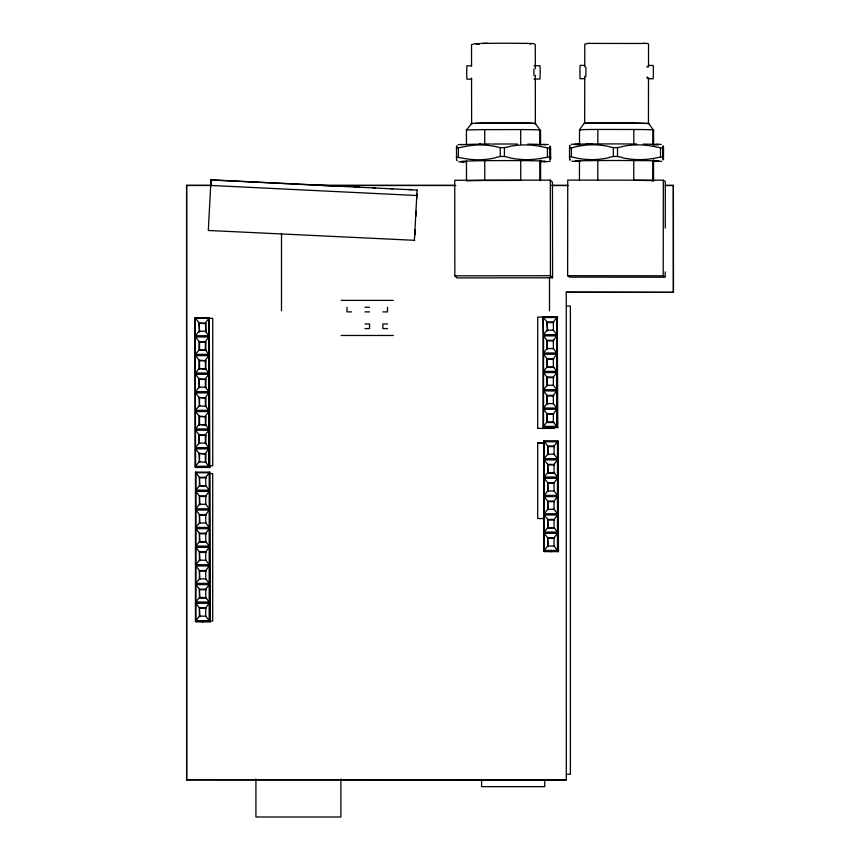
<?xml version="1.0" encoding="UTF-8"?>
<svg xmlns="http://www.w3.org/2000/svg" width="860" height="860" viewBox="0 0 860 860"><rect width="100%" height="100%" fill="white"/><g stroke="black" fill="none" stroke-linecap="round" stroke-linejoin="round"><path stroke-width="1.29" d="M566.267 292.207L673.477 292.357L566.267 292.207L566.321 779.88L186.642 779.859L186.609 185.351L210.743 185.362M186.642 779.859L186.609 185.351M195.07 466.883L195.091 317.716L209.302 317.716L209.808 467.464L195.596 467.464L195.07 466.883L209.27 466.883L209.808 467.464M195.446 621.296L195.478 472.118L209.679 472.118L210.184 621.877L195.983 621.877L195.446 621.296L209.657 621.296L210.184 621.877M195.596 467.464L195.091 317.716M195.929 620.662L195.929 603.279L209.174 603.279L209.174 620.662L195.929 620.662L199.402 616.158L199.402 607.826L195.929 603.279M195.929 602.011L195.94 584.628L209.184 584.628L209.174 602.011L195.929 602.011L199.402 597.517L199.402 589.175L195.94 584.628M195.94 583.37L195.94 565.987L209.184 565.987L209.184 583.37L195.94 583.37L199.402 578.866L199.402 570.535L195.94 565.987M195.94 564.719L195.94 547.336L209.184 547.336L209.184 564.719L195.94 564.719L199.402 560.226L199.412 551.884L195.94 547.336M195.94 546.078L195.94 528.696L209.184 528.696L209.184 546.078L195.94 546.078L199.412 541.574L199.412 533.232L195.94 528.696M195.94 527.427L195.951 510.044L209.195 510.044L209.184 527.427L195.94 527.427L199.412 522.934L199.412 514.592L195.951 510.044M195.951 508.787L195.951 491.404L209.195 491.404L209.195 508.787L195.951 508.787L199.412 504.283L199.412 495.94L195.951 491.404M195.951 490.135L195.951 472.753L209.195 472.753L209.195 490.135L195.951 490.135L199.423 485.642L199.423 477.3L195.951 472.753M199.015 443.104L199.025 434.773L195.553 430.226L208.797 430.226L208.797 447.608L195.553 447.608L199.015 443.104L205.368 443.104L208.797 447.608M199.025 387.172L199.025 378.83L195.564 374.283L208.808 374.283L208.808 391.665L195.564 391.665L199.025 387.172L205.379 387.172L208.808 391.665M199.52 453.962L199.509 462.293L199.015 453.413L195.553 448.866L208.797 448.877L208.797 466.26L195.553 466.249L199.015 461.755L205.862 462.293L205.873 453.962L199.015 453.413L205.873 453.962M199.52 443.652L199.025 434.773L205.873 435.31L205.873 443.652M199.52 425.001L199.52 416.67L195.553 411.575L208.797 411.575L208.797 428.957L195.553 428.957L199.025 424.464L199.025 416.122L205.873 416.67L205.873 425.001L199.025 424.464L205.873 425.001M199.52 398.019L199.52 406.361L199.025 397.481L195.564 392.934L208.808 392.934L208.797 410.317L195.553 410.317L199.025 405.812L205.873 406.361L205.873 398.019L199.025 397.481L205.873 398.019M199.531 387.709L199.025 378.83L205.884 379.378L205.884 387.709M199.531 369.069L199.531 360.727L195.564 355.642L208.808 355.642L208.808 373.025L195.564 373.025L199.036 368.521L199.036 360.19L205.884 360.727L205.884 369.069L199.036 368.521L205.884 369.069M199.531 350.418L199.531 342.076L195.575 336.991L208.819 336.991L208.808 354.374L195.564 354.374L199.036 349.88L199.036 341.538L205.884 342.076L205.884 350.418L199.036 349.88L205.884 350.418M208.819 335.733L205.389 331.229L199.036 331.229L195.575 335.733L208.819 335.733L208.819 318.35L205.389 322.887L205.884 331.777L205.895 323.435L199.036 322.887L199.531 331.777L199.036 322.887L195.575 318.35L212.743 318.361L212.721 465.83L208.851 465.819M199.896 616.706L199.402 607.826L205.755 607.826L209.174 603.279M206.25 598.055L199.896 598.055L199.402 589.175L205.755 589.175L209.184 584.628M209.184 565.987L205.755 570.535L199.402 570.535L199.896 579.414L199.402 578.866L205.755 578.866L209.184 583.37M199.907 560.763L199.412 551.884L205.766 551.884L209.184 547.336M206.26 542.122L199.907 542.122L199.412 533.232L205.766 533.232L209.184 528.696M209.195 510.044L205.766 514.592L199.412 514.592L199.907 523.471L199.412 522.934L205.766 522.934L209.184 527.427M199.918 504.831L199.412 495.94L205.766 495.94L209.195 491.404M206.271 486.179L199.918 486.179L199.423 477.3L205.776 477.3L209.195 472.753M202.379 621.877L202.379 620.942M203.089 621.877L203.089 620.942M205.368 443.104L205.379 434.773L208.797 430.226M205.379 387.172L205.379 378.83L208.808 374.283M209.174 620.662L205.755 616.158L205.755 607.826M209.174 602.011L205.755 597.517L205.755 589.175M205.755 578.866L205.755 570.535M209.184 564.719L205.755 560.226L205.766 551.884M209.184 546.078L205.766 541.574L205.766 533.232M205.766 522.934L205.766 514.592M209.195 508.787L205.766 504.283L205.766 495.94M209.195 490.135L205.776 485.642L205.776 477.3M209.27 466.883L209.302 317.716M209.657 621.296L209.679 472.118M281.489 310.75L281.5 233.382M347.021 307.278L347.021 311.89L351.632 311.89M387.505 307.278L387.505 311.89L382.894 311.89M537.704 428.409L537.715 317.093L554.41 317.093M543.047 427.012L543.068 316.91L557.269 316.91L557.785 427.592L543.585 427.592L543.047 427.012L557.259 427.012L557.785 427.592M543.531 426.388L543.531 409.285L556.775 409.285L556.775 426.399L543.531 426.388L546.992 421.97L546.992 413.757L543.531 409.285M543.531 408.038L543.531 390.935L556.775 390.935L556.775 408.048L543.531 408.038L547.003 403.619L547.003 395.406L543.531 390.935M543.531 389.688L543.541 372.584L556.786 372.584L556.775 389.698L543.531 389.688L547.003 385.269L547.003 377.056L543.541 372.584M543.541 371.337L543.541 354.234L556.786 354.234L556.786 371.348L543.541 371.337L547.003 366.919L547.003 358.706L543.541 354.234M543.541 352.987L543.541 335.884L556.786 335.884L556.786 352.998L543.541 352.987L547.003 348.569L547.014 340.356L543.541 335.884M556.786 334.637L553.367 330.219L553.367 322.005L556.796 317.534L556.786 334.637L543.541 334.637L543.068 316.91M543.735 551.056L543.756 440.954L557.957 440.954L558.473 551.636L544.273 551.636L543.735 551.056L557.946 551.056L558.473 551.636M544.219 550.432L544.219 533.329L557.463 533.329L557.463 550.432L544.219 550.432L547.68 546.003L547.68 537.801L544.219 533.329M544.219 532.082L544.219 514.979L557.463 514.979L557.463 532.082L544.219 532.082L547.691 527.653L547.691 519.451L544.219 514.979M544.219 513.732L544.229 496.628L557.474 496.628L557.463 513.732L544.219 513.732L547.691 509.303L547.691 501.1L544.229 496.628M544.229 495.381L544.229 478.278L557.474 478.278L557.474 495.381L544.229 495.381L547.691 490.952L547.691 482.75L544.229 478.278M544.229 477.031L544.229 459.928L557.474 459.928L557.474 477.031L544.229 477.031L547.702 472.602L547.702 464.4L544.229 459.928M544.229 458.681L544.24 441.578L557.484 441.578L557.474 458.681L544.229 458.681L547.702 454.252L547.702 446.05L544.24 441.578M553.851 422.507L547.497 422.507L546.992 413.757L553.346 413.757L556.775 409.285M547.497 404.157L547.003 395.406L553.356 395.406L556.775 390.935M556.786 372.584L553.356 377.056L547.003 377.056L547.497 385.807L547.003 385.269L553.356 385.269L556.775 389.698M553.861 367.457L547.508 367.457L547.003 358.706L553.356 358.706L556.786 354.234M547.508 349.106L547.014 340.356L553.367 340.356L556.786 335.884M553.367 322.005L547.014 322.005L547.508 330.756L547.014 322.005L543.552 317.534L557.807 317.49M557.463 533.329L554.044 537.801L547.68 537.801L548.185 546.552L547.68 546.003L554.034 546.003L557.463 550.432M554.539 528.201L548.185 528.201L547.691 519.451L554.044 519.451L557.463 514.979M548.185 509.851L547.691 501.1L554.044 501.1L557.474 496.628M557.474 478.278L554.044 482.75L547.691 482.75L548.196 491.501L547.691 490.952L554.044 490.952L557.474 495.381M554.549 473.15L548.196 473.15L547.702 464.4L554.055 464.4L557.474 459.928M548.196 454.789L547.702 446.05L554.055 446.05L557.484 441.578M549.497 310.761L549.508 277.414M549.97 427.592L549.97 426.678M550.658 551.636L550.658 550.712M550.679 427.592L550.679 426.678M551.367 551.636L551.367 550.712M556.775 426.399L553.346 421.97L553.346 413.757M556.775 408.048L553.356 403.619L553.356 395.406M553.356 385.269L553.356 377.056M556.786 371.348L553.356 366.919L553.356 358.706M556.786 352.998L553.367 348.569L553.367 340.356M554.034 546.003L554.044 537.801M557.463 532.082L554.044 527.653L554.044 519.451M557.463 513.732L554.044 509.303L554.044 501.1M554.044 490.952L554.044 482.75M557.474 477.031L554.055 472.602L554.055 464.4M557.474 458.681L554.055 454.252L554.055 446.05M557.259 427.012L557.269 316.91M557.946 551.056L557.957 440.954M663.877 277.232L569.621 277.135L567.632 275.694L567.75 180.105L663.329 180.202L665.317 181.643L665.264 228.104M570.191 159.498A103.791 2.139 -90 0 1 569.535 158.347L569.546 146.673A103.791 2.139 -89.9 0 1 570.115 145.867M662.63 156.767L654.815 158.165A103.791 90.923 88.5 0 1 623.178 157.907C618.211 155.993 612.793 155.929 607.826 157.896A103.791 88.784 -88.6 0 1 576.942 158.154L571.395 156.767L571.405 147.963L576.952 146.49A103.791 88.784 -88.5 0 1 607.837 146.286C612.825 148.135 618.2 148.081 623.199 146.307A103.791 90.934 88.6 0 1 654.825 146.63L662.641 148.232L662.77 158.143A116.401 2.397 -90 0 0 663.511 158.659L663.522 147.565A116.401 2.408 -89.9 0 0 662.78 147.049L662.641 148.232M579.457 180.546L579.479 160.476M579.5 144.416L579.522 129.688L584.338 123.055L632.788 122.883L648.773 123.603L653.578 130.279L653.568 144.996M584.736 76.303L584.682 123.302L648.44 123.356L648.494 77.712M584.746 66.908L584.779 44.086L589.25 43.204M597.775 180.299L597.797 160.218M597.818 144.157L597.84 129.441L636.314 129.494A40.947 0.591 0.1 0 1 651.59 129.72L653.578 130.279M613.374 156.412L613.384 147.683M617.512 156.412L617.523 147.694M633.766 160.261L633.745 180.331L636.25 180.353A40.947 0.591 0.1 0 1 651.536 180.578L653.525 181.137L653.546 159.724M633.788 144.2L633.809 129.473M648.515 66.972L648.537 44.15L647.935 43.484L643.441 43.247M652.804 180.621L652.826 160.541M652.847 144.48L652.869 129.763M660.491 156.778L660.501 148.124M665.21 271.921L665.199 277.232L663.211 275.791L663.329 180.202M673.348 292.217L673.358 185.384L665.317 185.384M673.477 292.357L673.358 185.384M533.92 68.94L533.931 75.594M585.918 67.273L585.907 76.68M647.15 67.327L647.182 66.284M414.627 240.316L208.303 230.469L211.001 179.847L340.807 186.19M210.678 186.48L211.001 179.847M414.402 240.542L417.089 189.92M414.885 235.017L415.154 229.706M415.799 216.44L416.057 211.141M416.638 199.208L416.896 193.898M457.122 160.444A103.791 2.29 89.9 0 1 456.52 158.691L456.51 147.017A103.791 2.29 90 0 1 457.112 146.393M550.69 157.864L550.55 159.003A116.401 2.558 89.9 0 1 549.755 158.261L549.744 147.167A116.401 2.569 90 0 1 550.54 147.92L550.69 157.864L549.819 158.068M466.453 144.738L466.442 130.021L471.817 123.356A36.141 0.752 -0.1 0 1 484.76 123.066L520.891 123.012A36.141 0.752 -0.1 0 1 534.393 123.259L535.726 123.98L540.553 130.655L540.574 145.372M208.819 336.991L205.389 341.538L205.389 349.88L208.808 354.374M208.808 355.642L205.389 360.19L205.389 368.521L208.808 373.025M208.808 392.934L205.379 397.481L205.379 405.812L208.797 410.317M208.797 411.575L205.379 416.122L205.379 424.464L208.797 428.957M208.797 448.877L205.368 453.413L205.368 461.755L208.797 466.26M543.541 334.637L547.014 330.219L553.367 330.219M549.604 156.853L541.779 158.219A103.791 90.988 87.7 0 1 510.12 157.917C505.142 156.004 499.724 155.95 494.769 157.96A103.791 88.698 -88.2 0 1 463.906 158.401L456.38 157.122M456.37 148.318L463.895 146.737A103.791 88.698 -88.1 0 1 494.758 146.34C499.746 148.156 505.11 148.081 510.109 146.329A103.791 90.988 87.8 0 1 541.768 146.684L549.594 148.318M550.088 161.336L544.337 161.83M569.417 148.017L571.405 147.963M571.395 156.767L569.406 156.821M589.1 43.419L644.215 43.473M475.978 43.527L471.527 44.526L471.549 66.005M458.219 144.652L462.637 144.416M535.167 124.001L535.726 123.98M466.442 130.021L467.614 129.968A40.947 0.849 -0.1 0 1 482.277 129.634L523.213 129.57A40.947 0.849 -0.1 0 1 538.51 129.86L540.553 130.655L539.381 130.709M657.287 161.433L661.716 161.272M571.255 144.265L592.4 143.9M648.214 123.614L648.773 123.603M480.815 43.387L487.19 43.279M520.73 160.325L520.751 180.406L482.331 180.482A40.947 0.849 -0.1 0 0 467.668 180.815L466.496 180.869L466.475 160.799M479.321 144.05L490.458 143.953M597.84 129.441L595.378 129.452A40.947 0.591 0.1 0 0 580.693 129.656L579.522 129.688L580.231 130.215M471.613 65.822L466.819 65.833L466.69 72.347L466.84 79.142L471.624 79.131M534.049 65.725L540.037 65.715L540.188 72.509L540.048 79.034L534.06 79.045M550.325 180.127L454.746 180.277L454.843 275.845L456.983 277.92L552.561 277.78L552.453 182.202L550.325 180.127L550.421 275.705L552.561 277.78M454.843 275.845L550.421 275.705M319.361 185.362L454.789 185.373M551.335 185.384L567.428 185.384M186.738 185.491L210.797 185.491M323.177 185.502L455.854 185.513M552.313 185.513L568.299 185.524M665.5 185.524L673.487 185.524M341.162 300.387L393.375 300.387M364.952 307.278L369.574 307.278M364.952 311.89L369.574 311.89M547.508 322.554L553.861 322.554M199.541 323.435L205.895 323.435M364.952 323.962L369.574 323.962L369.563 328.584L364.952 328.584M387.505 323.973L382.883 323.973L382.883 328.584L387.505 328.584M341.151 335.475L393.364 335.475M547.508 340.904L553.861 340.904M199.531 342.076L205.884 342.076M547.003 348.569L553.367 348.569M547.508 359.254L553.861 359.254M199.531 360.727L205.884 360.727M553.356 366.919L547.003 366.919L547.508 367.457M547.497 377.604L553.851 377.604M199.531 379.378L205.884 379.378M547.497 395.955L553.851 395.955M547.003 403.619L553.356 403.619M547.497 414.305L553.851 414.305M199.52 416.67L205.873 416.67M553.346 421.97L546.992 421.97L547.497 422.507M537.693 428.398L554.399 428.42M199.52 435.31L205.873 435.31M558.495 441.535L544.283 441.535L543.756 440.954M544.111 442.964L537.693 442.964L537.693 518.558L544.111 518.558M537.704 442.975L544.122 442.975M548.196 446.587L554.549 446.587M547.702 454.252L554.055 454.252M548.196 464.938L554.549 464.938M554.055 472.602L547.702 472.602L548.196 473.15M208.851 473.559L212.71 473.57L212.689 621.038L208.829 621.028M199.918 477.837L206.271 477.837M548.196 483.288L554.549 483.288M205.776 485.642L199.423 485.642L199.918 486.179M199.918 496.489L206.271 496.489M548.185 501.638L554.539 501.638M199.412 504.283L205.766 504.283M547.691 509.303L554.044 509.303M199.907 515.129L206.26 515.129M548.185 519.988L554.539 519.988M554.044 527.653L547.691 527.653L548.185 528.201M199.907 533.78L206.26 533.78M548.185 538.338L554.539 538.338M205.766 541.574L199.412 541.574L199.907 542.122M199.907 552.421L206.26 552.421M199.402 560.226L205.755 560.226M199.907 571.072L206.26 571.072M199.896 589.724L206.25 589.724M205.755 597.517L199.402 597.517L199.896 598.055M199.896 608.364L206.25 608.364M199.402 616.158L205.755 616.158M566.342 774.236L570.374 774.236L570.374 306.01L566.353 305.977M186.512 779.719L566.321 779.88M584.811 65.392L580.027 65.382L579.887 71.939L580.005 78.701L584.8 78.701M648.451 65.446L653.234 65.446L653.363 72.208L653.224 78.765L648.429 78.755M567.632 275.694L663.211 275.791M525.052 43.322L533.447 43.602L535.285 44.43L535.318 68.596M571.717 161.261L576.587 161.433M656.384 144.254L661.265 144.426M458.745 161.798L463.647 162.024M543.327 144.362L548.218 144.588M354.191 186.846L359.544 187.104M372.928 187.76L375.605 187.888M390.332 188.609L393.009 188.738M407.726 189.458L411.736 189.662M210.85 179.987L416.95 190.06M210.506 185.438L416.606 195.51M549.809 149.199L550.679 149.328M584.338 123.055L585.015 123.539M471.248 123.378L471.968 124.076M195.478 472.118L196.005 472.699M647.193 78.507L647.139 76.744M547.444 148.178L547.454 156.832M540.585 160.089L540.607 180.17M539.79 129.914L539.8 144.63M539.822 160.691L539.843 180.761M535.318 75.304L535.371 123.636A31.884 0.656 -0.1 0 0 534.114 123.464M520.698 129.548L520.719 144.276M504.433 147.705L504.444 156.434M500.294 147.705L500.305 156.445M484.728 129.602L484.75 144.329M484.76 160.379L484.782 180.46M471.56 78.088L471.613 123.732M458.358 148.243L458.369 157.047M544.745 780.224L544.745 786.642L481.589 786.642L481.589 780.224M340.904 778.999L340.904 817L255.925 817L255.925 778.999M479.837 44.129A27.563 0.57 -0.1 0 1 479.246 43.559M483.503 43.441A27.563 0.57 -0.1 0 1 524.912 43.43M529.867 43.623A27.563 0.57 -0.1 0 1 530.168 43.914M475.537 123.388A31.884 0.656 -0.1 0 1 505.594 123.023A31.884 0.656 -0.1 0 1 533.221 123.41M466.174 161.916A42.075 0.871 -0.1 0 1 503.971 160.573A42.075 0.871 -0.1 0 1 540.37 161.798M461.476 144.899A42.011 0.871 0 0 1 480.385 144.147M491.737 144.039A42.011 0.871 0 0 1 517.43 144.05M527.696 144.157A42.011 0.871 0 0 1 545.476 144.835M580.468 161.4A42.075 0.602 0 0 1 615.642 160.498A42.075 0.602 0 0 1 653.321 161.4M643.269 144.114A42.011 0.602 0.1 0 1 653.288 144.888M580.543 144.76A42.011 0.602 0.1 0 1 579.704 144.157M586.208 144.039A42.011 0.602 0.1 0 1 636.776 144.028"/></g></svg>
